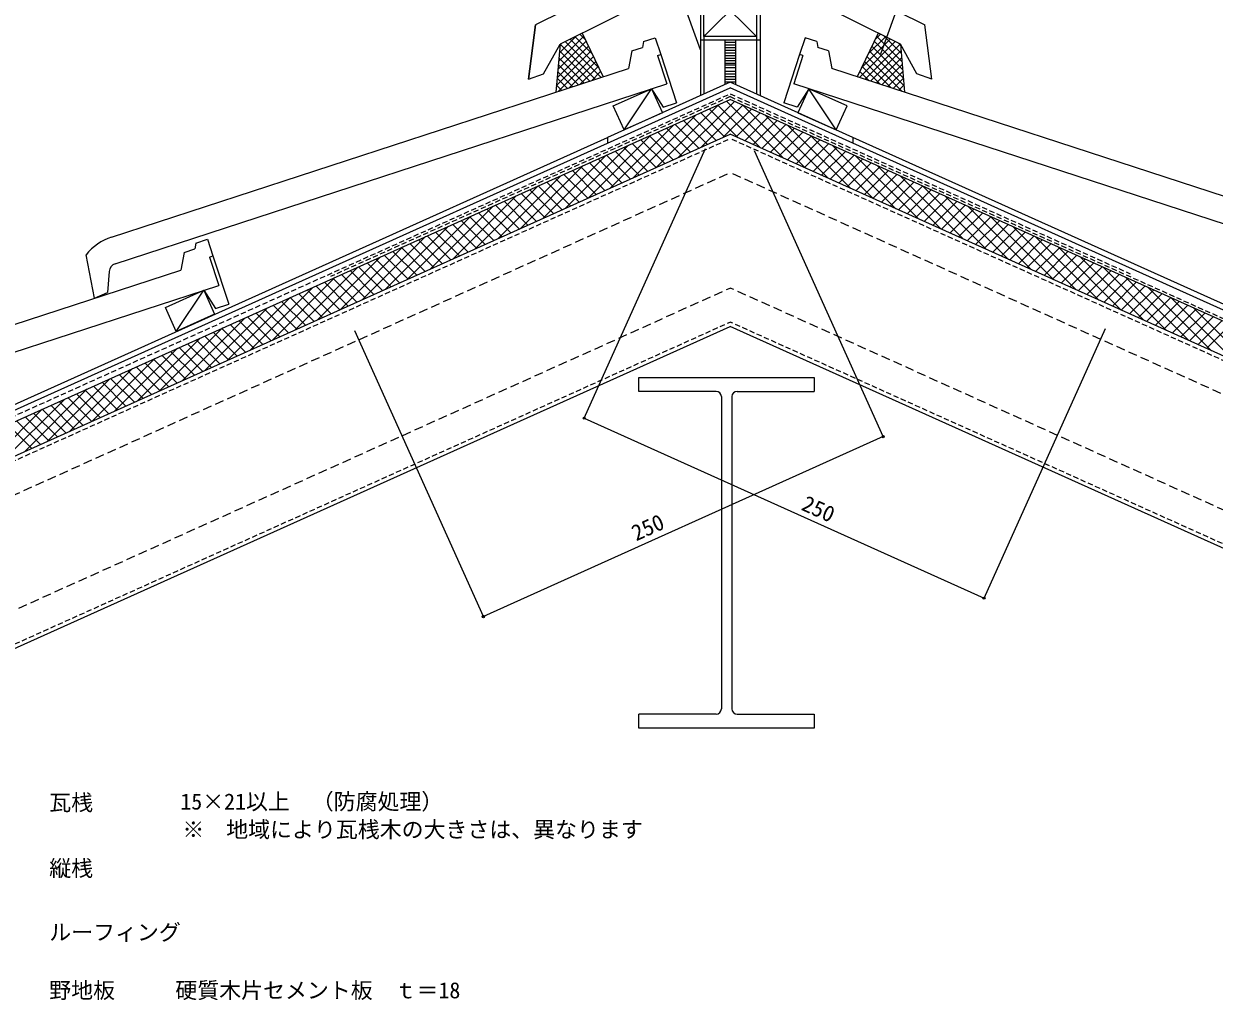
# Model space of a CAD drawing. Units: millimetres, scale not verified. Extents: x -198 to 202, y -140 to 130.
# Drawn here: x -86.2 to 49.5, y -72.4 to 39.7 of the extents above; entities that cross this region are included whole.
import ezdxf
from ezdxf.enums import TextEntityAlignment as Align

# ---------------------------------------------------------------- set-up
doc = ezdxf.new("R2010")
doc.units = ezdxf.units.MM
doc.header["$LTSCALE"] = 0.5
doc.header["$PDMODE"] = 32
doc.header["$PDSIZE"] = 0.25
doc.linetypes.add('DASHED1', pattern=[1.8, 1.2, -0.6])
doc.linetypes.add('DASHED2', pattern=[3, 2, -1])
for name, color, linetype, lineweight in [('0-1', 7, 'Continuous', 18), ('1-0', 7, 'Continuous', 18), ('1-1', 7, 'Continuous', 18), ('1-2', 3, 'Continuous', 18), ('1-3', 7, 'Continuous', 18), ('1-4', 7, 'Continuous', 18)]:
    doc.layers.add(name, color=color, linetype=linetype, lineweight=lineweight)
doc.styles.add('ＭＳ ゴシック', font='')
doc.styles.get('ＭＳ ゴシック').set_extended_font_data('MS Gothic')

msp = doc.modelspace()

# ---------------------------------------------------------------- linework, layer by layer
at = {"layer": '1-0', "color": 3}
for p, q in [((-6.5506, 50.1686), (-27.8757, 39.5701)), ((-4.8008, 50.1686), (16.5243, 39.5701)), ((-5.6757, 47.0356), (-25.0794, 37.3719)), ((13.7281, 37.3718), (-5.6757, 47.0356)), ((-27.8757, 39.5701), (-28.6757, 33.3701)), ((-28.6757, 33.3701), (-27.8757, 39.5701)), ((17.3243, 33.3701), (16.5243, 39.5701)), ((15.6273, 33.9701), (13.7281, 37.3718)), ((17.3243, 33.3701), (15.6273, 33.9701))]:
    msp.add_line(p, q, dxfattribs=at)
at = {"layer": '1-0'}
for p, q in [((-25.2546, 35.3968), (-22.379, 38.2725)), ((-25.172, 36.328), (-23.1842, 38.3158)), ((-23.3707, 38.2229), (-21.412, 36.2642)), ((-22.8043, 38.505), (-22.1999, 37.9006)), ((-22.5515, 38.6309), (-20.1514, 33.646)), ((11.2002, 38.6309), (8.8001, 33.646)), ((12.0194, 38.2229), (10.0607, 36.2642)), ((11.453, 38.505), (10.8486, 37.9006)), ((13.9033, 35.3968), (11.0277, 38.2725)), ((13.8207, 36.328), (11.8329, 38.3158)), ((-25.0794, 37.3719), (-25.5666, 31.8798)), ((-25.4199, 33.5346), (-21.8274, 37.127)), ((-25.3372, 34.4657), (-22.1032, 37.6997)), ((-25.0894, 37.2591), (-24.8746, 37.4739)), ((-25.07, 37.3766), (-21.0472, 33.3538)), ((-24.5036, 37.6587), (-20.4074, 33.5625)), ((-23.9371, 37.9408), (-20.6241, 34.6278)), ((13.1522, 37.6587), (9.0561, 33.5625)), ((12.5858, 37.9408), (9.2728, 34.6278)), ((13.7186, 37.3766), (9.6959, 33.3538)), ((14.0685, 33.5346), (10.4761, 37.127)), ((13.9859, 34.4657), (10.7519, 37.6997)), ((13.7381, 37.2591), (13.5233, 37.4739)), ((13.7281, 37.3719), (14.2153, 31.8798)), ((-25.5024, 32.6034), (-21.5517, 36.5542)), ((-25.286, 31.9713), (-21.2759, 35.9815)), ((-25.2166, 35.8261), (-22.3269, 32.9365)), ((-25.1474, 36.6055), (-21.6871, 33.1452)), ((-24.0268, 32.382), (-21.0001, 35.4087)), ((12.6755, 32.382), (9.6488, 35.4087)), ((13.9347, 31.9713), (9.9245, 35.9815)), ((14.1511, 32.6034), (10.2003, 36.5542)), ((13.7961, 36.6055), (10.3357, 33.1452)), ((13.8652, 35.8261), (10.9755, 32.9365)), ((-25.3548, 34.2674), (-23.6066, 32.5191)), ((-25.2857, 35.0468), (-22.9667, 32.7278)), ((-22.7676, 32.7927), (-20.7244, 34.8359)), ((-21.5083, 33.2034), (-20.4486, 34.2632)), ((10.157, 33.2034), (9.0972, 34.2632)), ((11.4162, 32.7927), (9.373, 34.8359)), ((13.9344, 35.0468), (11.6154, 32.7278)), ((14.0035, 34.2674), (12.2552, 32.5191)), ((-25.4931, 32.7086), (-24.8862, 32.1017)), ((-25.424, 33.488), (-24.2464, 32.3104)), ((-20.2491, 33.6142), (-20.1728, 33.6904)), ((8.8977, 33.6142), (8.8215, 33.6904)), ((14.0726, 33.488), (12.895, 32.3104)), ((14.1418, 32.7086), (13.5349, 32.1017)), ((-25.5623, 31.9293), (-25.526, 31.893)), ((-5.6757, 32.3731), (-5.6757, 32.3731)), ((-5.6757, 32.3731), (-5.6757, 32.3731)), ((14.2109, 31.9293), (14.1747, 31.893)), ((-187.8448, -50.9189), (-5.6757, 31.0572)), ((-14.1729, 23.2857), (-6.9953, 30.4634)), ((-11.6016, 24.4428), (-5.2009, 30.8435)), ((-9.0303, 25.5999), (-4.2256, 30.4046)), ((-8.0601, 29.9842), (-4.7842, 26.7083)), ((-7.0848, 30.4231), (-2.2129, 25.5512)), ((-6.4591, 26.7569), (-3.2503, 29.9657)), ((-6.1095, 30.862), (0.3584, 24.3941)), ((176.4934, -50.9189), (-5.6757, 31.0572)), ((-4.2479, 30.4147), (2.9297, 23.237)), ((-16.7442, 22.1286), (-9.5666, 29.3063)), ((-10.9861, 28.6675), (-8.2635, 25.945)), ((-10.0107, 29.1064), (-7.2882, 26.3839)), ((-9.0354, 29.5453), (-6.3129, 26.8227)), ((-4.9975, 26.8043), (-2.275, 29.5269)), ((-4.0222, 26.3654), (-1.2997, 29.088)), ((-3.0469, 25.9265), (-0.3243, 28.6491)), ((-1.6766, 29.2576), (5.501, 22.0799)), ((-19.3155, 20.9716), (-12.1379, 28.1492)), ((-13.912, 27.3508), (-11.1895, 24.6283)), ((-12.9367, 27.7897), (-10.2142, 25.0672)), ((-11.9614, 28.2286), (-9.2388, 25.5061)), ((-2.0716, 25.4876), (0.651, 28.2102)), ((-1.0962, 25.0487), (1.6263, 27.7713)), ((-0.1209, 24.6098), (2.6016, 27.3324)), ((0.8947, 28.1005), (8.0723, 20.9229)), ((-187.8448, -48.9451), (-19.6757, 26.731)), ((-187.8448, -49.603), (-19.6757, 26.0731)), ((-186.3675, -54.2018), (-5.6757, 27.1095)), ((-24.4581, 18.6574), (-17.2805, 25.835)), ((-21.8868, 19.8145), (-14.7092, 26.9921)), ((-16.838, 26.0341), (-14.1155, 23.3116)), ((-15.8627, 26.473), (-13.1401, 23.7505)), ((-14.8874, 26.9119), (-12.1648, 24.1894)), ((175.0161, -54.2018), (-5.6757, 27.1095)), ((0.8544, 24.1709), (3.5769, 26.8935)), ((1.8297, 23.732), (4.5523, 26.4546)), ((2.8051, 23.2931), (5.5276, 26.0157)), ((3.466, 26.9434), (10.6436, 19.7658)), ((176.4934, -48.9451), (8.3243, 26.731)), ((176.4934, -49.603), (8.3243, 26.0731)), ((-27.0294, 17.5003), (-19.8518, 24.6779)), ((-19.764, 24.7175), (-17.0414, 21.9949)), ((-18.7887, 25.1563), (-16.0661, 22.4338)), ((-17.8133, 25.5952), (-15.0908, 22.8727)), ((3.7804, 22.8542), (6.5029, 25.5768)), ((4.7557, 22.4153), (7.4783, 25.1379)), ((5.731, 21.9764), (8.4536, 24.699)), ((6.0373, 25.7863), (13.2149, 18.6087)), ((8.6086, 24.6292), (15.7863, 17.4516)), ((-29.6008, 16.3432), (-22.4231, 23.5208)), ((-22.6899, 23.4008), (-19.9674, 20.6782)), ((-21.7146, 23.8397), (-18.9921, 21.1171)), ((-20.7393, 24.2786), (-18.0167, 21.556)), ((6.7063, 21.5376), (9.4289, 24.2601)), ((7.6816, 21.0987), (10.4042, 23.8212)), ((8.657, 20.6598), (11.3795, 23.3823)), ((11.1799, 23.4721), (18.3576, 16.2945)), ((-32.172, 15.1861), (-24.9944, 22.3638)), ((-25.6159, 22.0841), (-22.8934, 19.3615)), ((-24.6406, 22.523), (-21.918, 19.8004)), ((-23.6653, 22.9619), (-20.9427, 20.2393)), ((9.6323, 20.2209), (12.3548, 22.9434)), ((10.6076, 19.782), (13.3302, 22.5045)), ((11.5829, 19.3431), (14.3055, 22.0656)), ((13.7512, 22.3151), (20.9289, 15.1374)), ((-34.7434, 14.029), (-27.5657, 21.2067)), ((-28.5419, 20.7674), (-25.8193, 18.0448)), ((-27.5666, 21.2063), (-24.844, 18.4837)), ((-26.5912, 21.6452), (-23.8687, 18.9226)), ((12.5582, 18.9042), (15.2808, 21.6268)), ((13.5336, 18.4653), (16.2561, 21.1879)), ((14.5089, 18.0264), (17.2314, 20.749)), ((16.3225, 21.158), (23.5002, 13.9803)), ((-37.3146, 12.872), (-30.137, 20.0496)), ((-32.4432, 19.0118), (-29.7206, 16.2893)), ((-31.4679, 19.4507), (-28.7453, 16.7282)), ((-30.4925, 19.8896), (-27.77, 17.167)), ((-29.5172, 20.3285), (-26.7947, 17.6059)), ((15.4842, 17.5875), (18.2067, 20.3101)), ((16.4595, 17.1486), (19.1821, 19.8712)), ((17.4349, 16.7097), (20.1574, 19.4323)), ((18.8938, 20.0009), (26.0715, 12.8232)), ((-42.4572, 10.5578), (-35.2795, 17.7354)), ((-39.886, 11.7149), (-32.7083, 18.8925)), ((-35.3691, 17.6951), (-32.6466, 14.9726)), ((-34.3938, 18.134), (-31.6713, 15.4115)), ((-33.4185, 18.5729), (-30.6959, 15.8504)), ((18.4102, 16.2708), (21.1327, 18.9934)), ((19.3855, 15.8319), (22.1081, 18.5545)), ((20.3608, 15.3931), (23.0833, 18.1156)), ((21.3361, 14.9542), (24.0587, 17.6767)), ((21.4651, 18.8438), (28.6428, 11.6662)), ((24.0365, 17.6867), (31.2141, 10.5091)), ((-45.0285, 9.4007), (-37.8509, 16.5784)), ((-38.2951, 16.3784), (-35.5726, 13.6559)), ((-37.3198, 16.8173), (-34.5972, 14.0948)), ((-36.3445, 17.2562), (-33.6219, 14.5337)), ((22.3115, 14.5153), (25.034, 17.2378)), ((23.2868, 14.0764), (26.0093, 16.7989)), ((24.2621, 13.6375), (26.9846, 16.36)), ((26.6077, 16.5296), (33.7854, 9.352)), ((-47.5998, 8.2436), (-40.4221, 15.4213)), ((-41.2211, 15.0618), (-38.4985, 12.3392)), ((-40.2458, 15.5007), (-37.5232, 12.7781)), ((-39.2704, 15.9395), (-36.5479, 13.217)), ((25.2374, 13.1986), (27.96, 15.9211)), ((26.2127, 12.7597), (28.9353, 15.4823)), ((27.188, 12.3208), (29.9106, 15.0433)), ((29.179, 15.3725), (36.3567, 8.1949)), ((-50.1711, 7.0865), (-42.9935, 14.2642)), ((-44.1471, 13.7451), (-41.4245, 11.0225)), ((-43.1717, 14.184), (-40.4492, 11.4614)), ((-42.1964, 14.6229), (-39.4739, 11.9003)), ((28.1634, 11.8819), (30.8859, 14.6045)), ((29.1387, 11.443), (31.8612, 14.1656)), ((30.114, 11.0041), (32.8366, 13.7267)), ((31.7504, 14.2154), (38.928, 7.0378)), ((-52.7424, 5.9294), (-45.5648, 13.1071)), ((-47.073, 12.4284), (-44.3504, 9.7058)), ((-46.0977, 12.8673), (-43.3751, 10.1447)), ((-45.1224, 13.3062), (-42.3998, 10.5836)), ((31.0893, 10.5652), (33.8119, 13.2878)), ((32.0646, 10.1263), (34.7872, 12.8489)), ((33.0399, 9.6874), (35.7625, 12.41)), ((34.3216, 13.0584), (41.4993, 5.8807)), ((-55.3137, 4.7724), (-48.1361, 11.95)), ((-49.999, 11.1117), (-47.2764, 8.3891)), ((-49.0237, 11.5506), (-46.3011, 8.8281)), ((-48.0483, 11.9895), (-45.3258, 9.2669)), ((34.0153, 9.2485), (36.7378, 11.9711)), ((34.9906, 8.8097), (37.7131, 11.5322)), ((35.9659, 8.3708), (38.6885, 11.0933)), ((36.893, 11.9013), (44.0706, 4.7236)), ((-60.4563, 2.4582), (-53.2787, 9.6358)), ((-57.885, 3.6153), (-50.7074, 10.7929)), ((-52.925, 9.795), (-50.2024, 7.0725)), ((-51.9496, 10.2339), (-49.2271, 7.5114)), ((-50.9743, 10.6728), (-48.2517, 7.9503)), ((36.9412, 7.9319), (39.6638, 10.6544)), ((37.9165, 7.493), (40.6391, 10.2155)), ((38.8918, 7.0541), (41.6144, 9.7766)), ((39.4643, 10.7442), (46.6419, 3.5666)), ((42.0356, 9.5871), (49.2132, 2.4095)), ((-63.0276, 1.3011), (-55.85, 8.4788)), ((-55.8509, 8.4783), (-53.1284, 5.7558)), ((-54.8756, 8.9172), (-52.153, 6.1947)), ((-53.9003, 9.3561), (-51.1777, 6.6336)), ((39.8672, 6.6152), (42.5897, 9.3378)), ((40.8425, 6.1763), (43.565, 8.8988)), ((41.8178, 5.7374), (44.5404, 8.46)), ((44.6069, 8.43), (51.7845, 1.2524)), ((-65.5989, 0.144), (-58.4213, 7.3217)), ((-58.7769, 7.1616), (-56.0543, 4.4391)), ((-57.8016, 7.6005), (-55.079, 4.878)), ((-56.8262, 8.0394), (-54.1037, 5.3169)), ((42.7931, 5.2985), (45.5157, 8.0211)), ((43.7684, 4.8596), (46.491, 7.5822)), ((44.7438, 4.4207), (47.4663, 7.1433)), ((47.1782, 7.2729), (54.3558, 0.0953)), ((-68.1702, -1.0131), (-60.9926, 6.1646)), ((-61.7029, 5.845), (-58.9803, 3.1224)), ((-60.7275, 6.2839), (-58.005, 3.5613)), ((-59.7522, 6.7227), (-57.0296, 4.0002)), ((45.7191, 3.9818), (48.4416, 6.7044)), ((46.6944, 3.5429), (49.4169, 6.2655)), ((47.6697, 3.1041), (50.3923, 5.8266)), ((-178.1602, -72.4403), (-5.6757, 5.1778)), ((-70.7415, -2.1702), (-63.5639, 5.0075)), ((-65.6042, 4.0894), (-62.8816, 1.3668)), ((-64.6288, 4.5283), (-61.9063, 1.8057)), ((-63.6535, 4.9672), (-60.931, 2.2446)), ((-62.6782, 5.4061), (-59.9556, 2.6835)), ((166.8088, -72.4403), (-5.6757, 5.1778)), ((48.645, 2.6652), (51.3676, 5.3877)), ((-73.3128, -3.3272), (-66.1351, 3.8504)), ((-68.5301, 2.7727), (-65.8076, 0.0501)), ((-67.5548, 3.2116), (-64.8322, 0.489)), ((-66.5795, 3.6505), (-63.8569, 0.9279)), ((-78.4554, -5.6414), (-71.2777, 1.5363)), ((-75.8841, -4.4843), (-68.7064, 2.6934)), ((-71.4561, 1.456), (-68.7335, -1.2666)), ((-70.4808, 1.8949), (-67.7582, -0.8277)), ((-69.5054, 2.3338), (-66.7829, -0.3888)), ((-81.0267, -6.7985), (-73.849, 0.3792)), ((-74.3821, 0.1393), (-71.6595, -2.5832)), ((-73.4067, 0.5782), (-70.6842, -2.1443)), ((-72.4314, 1.0171), (-69.7088, -1.7054)), ((-83.598, -7.9556), (-76.4203, -0.7779)), ((-77.308, -1.1774), (-74.5855, -3.8999)), ((-76.3327, -0.7385), (-73.6101, -3.461)), ((-75.3574, -0.2996), (-72.6348, -3.0221)), ((-16.0811, -0.6233), (3.9189, -0.6233)), ((-16.0811, -2.2233), (-16.0811, -0.6233)), ((3.9189, -0.6233), (3.9189, -2.2233)), ((-86.1693, -9.1126), (-78.9916, -1.935)), ((-80.234, -2.494), (-77.5114, -5.2166)), ((-79.2587, -2.0552), (-76.5361, -4.7777)), ((-78.2834, -1.6163), (-75.5608, -4.3388)), ((-7.2811, -2.2233), (-16.0811, -2.2233)), ((-4.8811, -2.2233), (3.9189, -2.2233)), ((-88.7406, -10.2697), (-81.5629, -3.0921)), ((-83.1599, -3.8107), (-80.4374, -6.5333)), ((-82.1846, -3.3718), (-79.4621, -6.0944)), ((-81.2093, -2.933), (-78.4868, -5.6555)), ((-6.6811, -2.8233), (-6.6811, -38.4233)), ((-5.4811, -2.8233), (-5.4811, -38.4233)), ((-91.3119, -11.4268), (-84.1342, -4.2492)), ((-86.0859, -5.1274), (-83.3634, -7.85)), ((-85.1106, -4.6885), (-82.388, -7.4111)), ((-84.1353, -4.2496), (-81.4127, -6.9722)), ((-88.0366, -6.0052), (-85.314, -8.7278)), ((-87.0612, -5.5663), (-84.3387, -8.2889)), ((-7.2811, -39.0233), (-16.0811, -39.0233)), ((-4.8811, -39.0233), (3.9189, -39.0233)), ((3.9189, -39.0233), (3.9189, -40.6233))]:
    msp.add_line(p, q, dxfattribs=at)
at = {"layer": '1-0', "linetype": 'DASHED1'}
for p, q in [((-5.6757, 31.3862), (-51.2718, 10.8679)), ((-5.6757, 31.3862), (175.8779, -50.3129)), ((-186.1787, -54.6213), (-5.6757, 26.605)), ((174.8273, -54.6213), (-5.6757, 26.605)), ((-178.349, -72.0208), (-5.6757, 5.6822)), ((166.9976, -72.0208), (-5.6757, 5.6822))]:
    msp.add_line(p, q, dxfattribs=at)
at = {"layer": '1-0', "linetype": 'DASHED2'}
for p, q in [((-184.726, -57.8495), (-5.6757, 22.7231)), ((173.3747, -57.8495), (-5.6757, 22.7231)), ((-179.8016, -68.7926), (-5.6757, 9.5641)), ((168.4503, -68.7926), (-5.6757, 9.5641))]:
    msp.add_line(p, q, dxfattribs=at)
at = {"layer": '1-0', "color": 3}
msp.add_lwpolyline([(-28.6757, 33.3701), (-26.9786, 33.9701), (-25.0794, 37.3719)], dxfattribs=at)
at = {"layer": '1-0', "linetype": 'DASHED1'}
msp.add_lwpolyline([(-187.8448, -50.261), (-5.6757, 31.7151), (39.9204, 11.1969)], dxfattribs=at)
at = {"layer": '1-0'}
msp.add_lwpolyline([(3.9189, -40.6233), (-16.0811, -40.6233), (-16.0811, -39.0233)], dxfattribs=at)
for centre, start, end in [((-7.2811, -2.8233), 0, 90), ((-4.8811, -2.8233), 90, 180), ((-7.2811, -38.4233), 270, 0), ((-4.8811, -38.4233), 180, 270)]:
    msp.add_arc(centre, 0.6, start, end, dxfattribs=at)
at = {"layer": '1-1'}
for p, q in [((-8.6757, 44.2313), (-2.6757, 38.2313)), ((-2.6757, 44.2313), (-8.6757, 38.2313)), ((-9.0757, 42.5981), (-9.0757, 37.8313)), ((-2.2757, 42.5981), (-2.2757, 37.8313)), ((-9.0757, 38.8892), (-9.0757, 31.5011)), ((-8.6757, 38.4892), (-8.6757, 31.6811)), ((-2.6757, 38.4892), (-2.6757, 31.681)), ((-2.2757, 38.8892), (-2.2757, 31.501)), ((-2.2757, 37.8313), (-9.0757, 37.8313)), ((-6.2757, 37.8313), (-6.2757, 34.256)), ((-6.2757, 37.8313), (-6.2757, 32.7611)), ((-6.2757, 37.5892), (-5.0757, 37.5892)), ((-6.2757, 37.2892), (-5.0757, 37.2892)), ((-6.2757, 36.9892), (-5.0757, 36.9892)), ((-6.2757, 36.6892), (-5.0757, 36.6892)), ((-5.0757, 37.8313), (-5.0757, 34.256)), ((-5.0757, 37.8313), (-5.0757, 32.761)), ((-6.2757, 36.3893), (-5.0757, 36.3893)), ((-6.2757, 36.0893), (-5.0757, 36.0893)), ((-6.2757, 35.7893), (-5.0757, 35.7893)), ((-6.2757, 35.4893), (-5.0757, 35.4893)), ((-6.2757, 35.1893), (-5.0757, 35.1893)), ((-6.2757, 34.9969), (-5.0757, 34.9969)), ((-6.2757, 34.6969), (-5.0757, 34.6969)), ((-6.2757, 34.2893), (-5.0757, 34.2893)), ((-6.2757, 33.9893), (-5.0757, 33.9893)), ((-6.2757, 33.6893), (-5.0757, 33.6893)), ((-6.2757, 33.3893), (-5.0757, 33.3893)), ((-6.2757, 33.0893), (-5.0757, 33.0893)), ((-17.7764, 27.5857), (-14.6303, 32.2912)), ((6.4251, 27.5857), (3.2789, 32.2912)), ((-68.844, 4.6053), (-65.6979, 9.3108))]:
    msp.add_line(p, q, dxfattribs=at)
at = {"layer": '1-1', "color": 2}
for p, q in [((-5.6757, 33.031), (-19.6757, 26.731)), ((8.3243, 26.731), (-5.6757, 33.031)), ((-19.6757, 26.0731), (-5.6757, 32.3731)), ((8.3243, 26.0731), (-5.6757, 32.3731)), ((-19.6757, 26.731), (-19.6757, 26.0731)), ((8.3243, 26.731), (8.3243, 26.0731))]:
    msp.add_line(p, q, dxfattribs=at)
at = {"layer": '1-1'}
for points in [[(-8.6757, 38.2313), (-8.6757, 44.2313), (-2.6757, 44.2313), (-2.6757, 38.2313)], [(-17.7764, 27.5857), (-19.0075, 30.3215), (-14.6303, 32.2912), (-13.3992, 29.5555)], [(6.4251, 27.5857), (7.6562, 30.3215), (3.2789, 32.2912), (2.0479, 29.5555)], [(-68.844, 4.6053), (-70.0751, 7.3411), (-65.6979, 9.3108), (-64.4668, 6.575)]]:
    msp.add_lwpolyline(points, close=True, dxfattribs=at)
msp.add_lwpolyline([(7.6562, 30.3215), (3.2789, 32.2912), (2.0479, 29.5555)], dxfattribs=at)
at = {"layer": '1-2'}
for p, q in [((-15.5442, 37.6731), (-14.2132, 38.1073)), ((-14.2132, 38.1073), (-13.593, 36.2058)), ((2.8618, 38.1073), (2.2417, 36.2058)), ((2.8618, 38.1073), (2.2417, 36.2058)), ((4.1928, 37.6731), (2.8618, 38.1073)), ((4.1928, 37.6731), (2.8618, 38.1073)), ((-16.8792, 36.6066), (-15.6657, 37.0024)), ((-15.5442, 37.6731), (-15.6657, 37.0024)), ((4.1928, 37.6731), (4.3144, 37.0024)), ((4.1928, 37.6731), (4.3144, 37.0024)), ((5.5279, 36.6066), (4.3144, 37.0024)), ((5.5279, 36.6066), (4.3144, 37.0024)), ((-16.8792, 36.6066), (-17.2718, 34.5852)), ((-13.9733, 36.0818), (-13.593, 36.2058)), ((-13.9733, 36.0818), (-12.919, 32.8494)), ((2.622, 36.0818), (1.5677, 32.8494)), ((2.622, 36.0818), (1.5677, 32.8494)), ((2.622, 36.0818), (2.2417, 36.2058)), ((2.622, 36.0818), (2.2417, 36.2058)), ((5.5279, 36.6066), (5.9204, 34.5852)), ((5.5279, 36.6066), (5.9204, 34.5852)), ((-76.2158, 15.3601), (-17.2718, 34.5852)), ((64.8645, 15.3601), (5.9204, 34.5852)), ((-75.8088, 12.3373), (-12.919, 32.8494)), ((64.4574, 12.3373), (1.5677, 32.8494)), ((-66.6118, 14.6927), (-65.2808, 15.1268)), ((-65.2808, 15.1268), (-64.6606, 13.2254)), ((-67.9468, 13.6261), (-68.3394, 11.6048)), ((-67.9468, 13.6261), (-66.7333, 14.0219)), ((-66.6118, 14.6927), (-66.7333, 14.0219)), ((-78.1582, 8.4155), (-79.1308, 13.3575)), ((-65.0409, 13.1014), (-64.6606, 13.2254)), ((-65.0409, 13.1014), (-63.9866, 9.869)), ((-127.2835, -7.6203), (-68.3394, 11.6048)), ((-76.4956, 11.4651), (-76.685, 9.0588)), ((-126.8764, -10.6431), (-63.9866, 9.869)), ((-78.1582, 8.4155), (-76.685, 9.0588))]:
    msp.add_line(p, q, dxfattribs=at)
at = {"layer": '1-2', "color": 7}
for p, q in [((-14.2132, 38.1073), (-13.593, 36.2058)), ((2.8618, 38.1073), (2.2417, 36.2058)), ((2.8618, 38.1073), (2.2417, 36.2058)), ((-13.593, 36.2058), (-11.7946, 30.6917)), ((2.2417, 36.2058), (0.4432, 30.6917)), ((2.2417, 36.2058), (0.4432, 30.6917)), ((-65.2808, 15.1268), (-64.6606, 13.2254)), ((-64.6606, 13.2254), (-62.8621, 7.7113))]:
    msp.add_line(p, q, dxfattribs=at)
for points in [[(-14.6303, 32.2912), (-13.3157, 30.1956), (-11.7946, 30.6917)], [(3.2789, 32.2912), (1.9643, 30.1956), (0.4432, 30.6917)], [(3.2789, 32.2912), (1.9643, 30.1956), (0.4432, 30.6917)], [(-65.6979, 9.3108), (-64.3833, 7.2152), (-62.8621, 7.7113)]]:
    msp.add_lwpolyline(points, dxfattribs=at)
at = {"layer": '1-2'}
for centre, radius, start, end in [((-74.4204, 9.6239), 6.0106, 107.38016, 141.5983), ((-75.4987, 11.3866), 1, 108.06419, 175.49896)]:
    msp.add_arc(centre, radius, start, end, dxfattribs=at)
at = {"layer": '1-3'}
for p, q in [((-9.0577, 36.7349), (-22.1454, 72.6931)), ((11.4901, 36.2809), (20.2323, 60.2998))]:
    msp.add_line(p, q, dxfattribs=at)
at = {"layer": '1-4'}
for p, q in [((-22.3224, -5.2777), (-8.4913, 25.4582)), ((11.7701, -7.3823), (-2.8933, 25.203)), ((-33.826, -27.9006), (-48.4893, 4.6847)), ((23.2736, -25.7959), (37.1048, 4.94)), ((-22.3224, -5.2777), (23.2736, -25.7959)), ((11.7701, -7.3823), (-33.826, -27.9006))]:
    msp.add_line(p, q, dxfattribs=at)
for p in [(-22.3224, -5.2777), (11.7701, -7.3823), (23.2736, -25.7959), (-33.826, -27.9006)]:
    msp.add_point(p, dxfattribs=at)

# ---------------------------------------------------------------- texts
at = {"layer": '0-1', "style": 'ＭＳ ゴシック'}
for s, p in [('瓦桟', (-83.328, -50.5702)), ('縦桟', (-83.328, -58.0741)), ('ルーフィング', (-83.328, -65.3574)), ('野地板', (-83.328, -71.9785))]:
    msp.add_text(s, height=1.833, dxfattribs=at).set_placement(p, align=Align.BOTTOM_LEFT)
at = {"layer": '1-0', "style": 'ＭＳ ゴシック'}
for s, p in [('15×21以上\u3000（防腐処理）', (-68.3758, -50.4563)), ('※\u3000地域により瓦桟木の大きさは、異なります', (-68.1449, -53.6434)), ('硬質木片セメント板\u3000ｔ＝18', (-68.9463, -71.9785))]:
    msp.add_text(s, height=1.833, dxfattribs=at).set_placement(p, align=Align.BOTTOM_LEFT)
at = {"layer": '1-4', "style": 'ＭＳ ゴシック'}
for rotation, p in [(335.772, (2.0893, -16.1872)), (24.228, (-16.1778, -19.8301))]:
    msp.add_text('250', height=1.833, rotation=rotation, dxfattribs=at).set_placement(p, align=Align.BOTTOM_LEFT)

doc.saveas('drawing.dxf')
